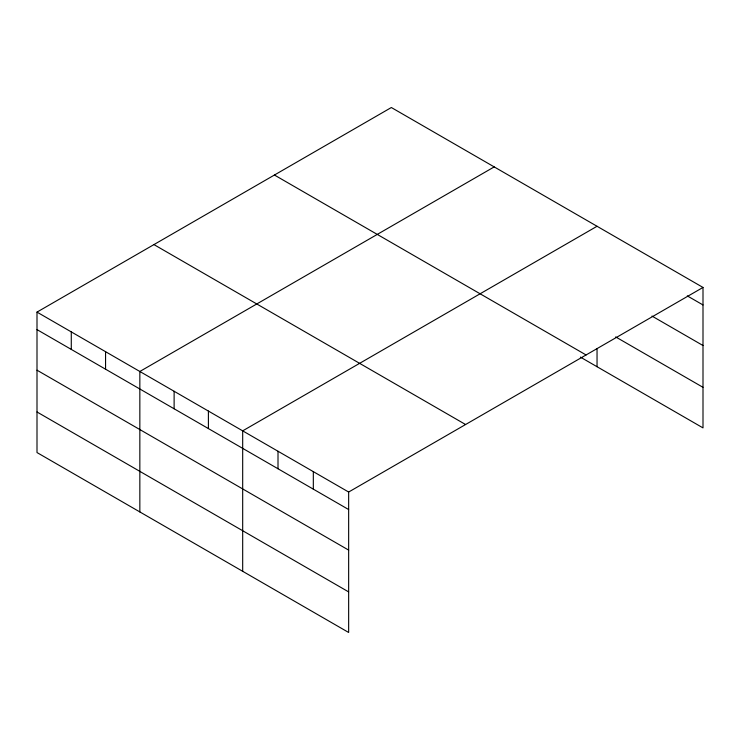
<?xml version="1.0" encoding="UTF-8"?>
<svg xmlns="http://www.w3.org/2000/svg" width="740" height="740" viewBox="0 0 740 740"><rect width="100%" height="100%" fill="white"/><g stroke="black" fill="none" stroke-linecap="round" stroke-linejoin="round"><path stroke-width="1.11" d="M703 287.444L391.349 107.522L37 312.104L37 452.556L348.651 632.478L348.651 492.035L703 287.444L703 427.896L580.391 357.106M494.2 166.898L139.842 371.48L139.842 511.932M597.041 226.274L242.683 430.856L242.683 571.308M687.303 295.898L703 304.954M651.986 316.072L703 345.525M615.68 336.913L703 387.325M274.42 175.029L586.062 354.96M153.939 244.589L465.58 424.519M37 312.104L348.651 492.035M37 329.615L348.651 509.546M37 370.185L348.651 550.107M37 411.986L348.651 591.908M597.041 348.688L597.041 366.716M313.325 471.639L313.325 489.149M278.009 451.252L278.009 468.762M208.403 411.061L208.403 428.571M174.122 391.275L174.122 408.785M105.561 351.685L105.561 369.195M71.281 331.899L71.281 349.41"/></g></svg>
